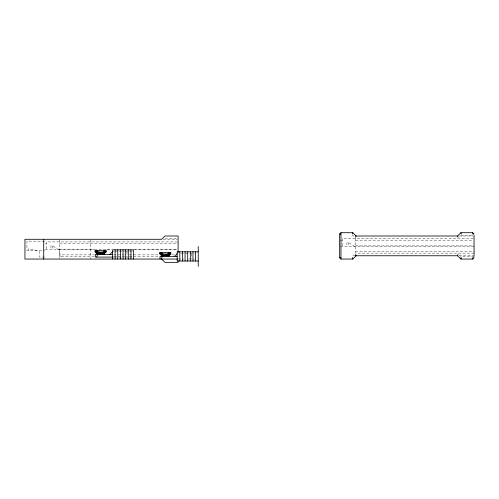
<?xml version="1.0" encoding="UTF-8"?>
<svg xmlns="http://www.w3.org/2000/svg" width="499" height="499" viewBox="0 0 499 499"><rect width="100%" height="100%" fill="white"/><g stroke="black" fill="none" stroke-linecap="round" stroke-linejoin="round"><path stroke-width="0.37" stroke-dasharray="2.5 1.87" d="M460.876 235.335L473.277 235.335M354.147 235.996L352.83 235.996L352.83 233.357M459.08 235.996L473.301 235.996M164.932 238.628L177.332 238.628M473.277 238.628L342.289 238.628L342.289 246.537M163.136 239.289L177.357 239.289M355.463 240.169L473.277 240.169M340.312 240.605L342.289 240.605M44.717 241.267L26.927 241.267L26.927 250.486L44.717 250.486M177.332 241.921L46.345 241.921L46.345 249.831M354.808 246.537L348.445 242.583L346.899 242.583L346.899 246.537M59.518 243.462L178.106 243.462M45.029 243.899L46.345 243.899M58.863 249.831L52.501 245.876L50.954 245.876L50.954 249.831M355.463 245.876L474.05 245.876M340.312 246.537L474.05 246.537M59.518 249.169L111.957 249.169M133.744 249.169L177.326 249.169M45.029 249.831L94.398 249.831M106.798 249.831L111.452 249.831M134.705 249.831L178.106 249.831M355.463 251.583L474.05 251.583M112.481 251.808L114.009 251.808M114.739 251.808L124.688 251.808M125.28 251.808L132.809 251.808M474.05 253.124L355.463 253.124L355.463 236.651M180.919 253.785L194.473 253.785M59.518 239.95L59.518 254.877L94.398 254.877M113.741 254.877L124.625 254.877M129.266 254.877L158.732 254.877M171.906 254.877L175.006 254.877M355.463 255.756L352.83 255.756L352.83 258.395M459.08 255.756L473.301 255.756M94.317 256.417L59.518 256.417L59.518 258.395M113.71 256.417L124.575 256.417M129.229 256.417L158.707 256.417M474.05 256.417L460.876 256.417L460.876 258.395M44.717 257.079L39.446 257.079L39.446 250.486M112.481 257.079L113.99 257.079M114.739 257.079L124.663 257.079M125.28 257.079L132.809 257.079M178.536 259.05L183.931 259.05M188.447 259.05L194.473 259.05M37.313 250.486L28.243 248.864L28.243 250.486M59.518 254.877L60.179 256.417L60.179 254.877A6.63 0.387 84.7 0 1 59.624 250.878L59.518 249.831M348.445 242.583L348.445 246.537M191.647 253.785L191.647 259.05M126.977 251.808L126.977 257.079M90.25 239.95L90.25 259.05M52.501 245.876L52.501 249.831"/><path stroke-width="0.75" d="M97.598 254.44L96.744 257.079M162.269 256.417L161.414 259.05M101.646 253.785L102.07 252.138L106.168 251.808L106.168 250.486L95.078 250.486L95.078 251.808L97.199 253.785L104.048 253.785L106.168 251.808M166.317 255.756L166.741 254.11L170.839 253.785L170.839 252.463L159.749 252.463L159.749 253.785L161.869 255.756L168.718 255.756L170.839 253.785M352.288 234.019L352.83 232.702L356.124 235.996L355.581 237.312M355.463 255.756L457.583 255.756L458.126 254.44M457.583 255.756L460.876 259.05L461.419 257.733M102.601 253.785L103.586 251.477M167.271 255.756L168.257 253.455M103.418 253.785L104.815 251.808L104.815 250.486M168.088 255.756L169.485 253.785L169.485 252.463M103.262 251.808L104.578 250.486M109.849 254.44L112.481 251.808M167.932 253.785L169.248 252.463M174.519 256.417L177.151 253.785M355.581 254.44L356.124 255.756L352.83 259.05L340.973 259.05L339.657 257.733L339.657 234.019L340.973 232.702L352.83 232.702M355.463 235.996L457.583 235.996L460.876 232.702L472.734 232.702L474.05 234.019L472.734 234.019L472.734 232.702M472.734 259.05L474.05 257.733L472.734 257.733L472.734 259.05L460.876 259.05M95.078 251.808L102.07 252.138M159.749 253.785L166.741 254.11M339.657 234.019L340.973 234.019M198.234 251.808L177.151 251.808L177.151 261.027L198.234 261.027M112.481 254.44L95.353 254.44L95.353 257.079L112.481 257.079M177.151 256.417L160.023 256.417L160.023 259.05M339.657 257.733L340.973 257.733M177.763 259.05L24.95 259.05L24.95 239.289L161.639 239.289L164.932 235.996L178.106 235.996L178.106 252.463M161.339 252.463L162.662 253.785M161.639 259.05L164.932 262.349L178.106 262.349L178.106 260.796M96.669 250.486L97.991 251.808M162.499 255.756L161.102 253.785L161.102 252.463M97.829 253.785L96.432 251.808L96.432 250.486M163.316 255.756L162.331 253.455M98.646 253.785L97.661 251.477M460.876 232.702L461.419 234.019M457.583 235.996L458.126 237.312M352.288 257.733L352.83 259.05M163.847 254.11L164.271 255.756M99.176 252.138L99.6 253.785M474.05 235.335L474.05 256.417M340.973 232.702L340.973 259.05M198.234 246.537L198.234 266.298M195.602 251.808L195.602 261.027M192.963 251.808L192.963 261.027M190.331 251.808L190.331 261.027M187.693 251.808L187.693 261.027M185.06 251.808L185.06 261.027M182.422 251.808L182.422 261.027M179.79 251.808L179.79 261.027M170.427 252.463L170.427 253.785L168.718 255.756L168.718 256.417M165.294 254.247L165.294 255.756M161.869 256.417L161.869 255.756L160.16 253.785L160.16 252.463M133.564 259.05L133.564 249.831L112.481 249.831L112.481 259.05M130.931 249.831L130.931 259.05M128.293 249.831L128.293 259.05M125.661 249.831L125.661 259.05M123.022 249.831L123.022 259.05M120.39 249.831L120.39 259.05M117.752 249.831L117.752 259.05M115.119 249.831L115.119 259.05M105.757 250.486L105.757 251.808L104.048 253.785L104.048 254.44M100.623 252.269L100.623 253.785M97.199 254.44L97.199 253.785L95.49 251.808L95.49 250.486M43.712 239.289L43.712 259.05"/></g></svg>
